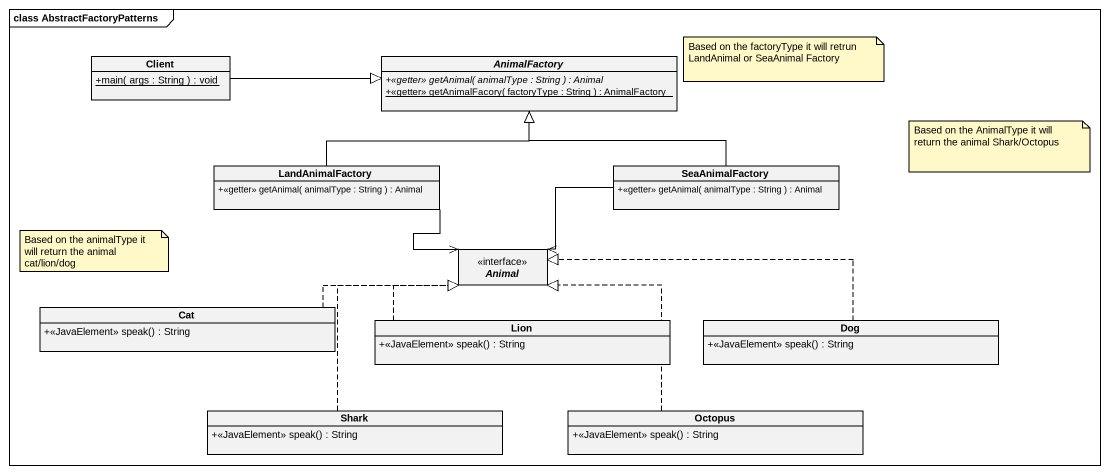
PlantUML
@startuml
mainframe class AbstractFactoryPatterns
hide circle
hide empty members
skinparam classAttributeIconSize 0
class Client {
  {static} +main( args : String ) : void
}
abstract class AnimalFactory {
  {abstract} +<<getter>> getAnimal( animalType : String ) : Animal
  {static} +<<getter>> getAnimalFacory( factoryType : String ) : AnimalFactory
}
class LandAnimalFactory {
  +<<getter>> getAnimal( animalType : String ) : Animal
}
class SeaAnimalFactory {
  +<<getter>> getAnimal( animalType : String ) : Animal
}
interface Animal
class Cat {
  +<<JavaElement>> speak() : String
}
class Lion {
  +<<JavaElement>> speak() : String
}
class Dog {
  +<<JavaElement>> speak() : String
}
class Shark {
  +<<JavaElement>> speak() : String
}
class Octopus {
  +<<JavaElement>> speak() : String
}
Client -right-|> AnimalFactory
LandAnimalFactory -right-|> AnimalFactory
LandAnimalFactory -right-> Animal
SeaAnimalFactory -left-|> AnimalFactory
SeaAnimalFactory -left-> Animal
Cat .right.|> Animal
Lion .up.|> Animal
Dog .left.|> Animal
Shark .up.|> Animal
Octopus .up.|> Animal
note as N1
  Based on the factoryType it will retrun LandAnimal or SeaAnimal Factory
end note
note as N2
  Based on the AnimalType it will return the animal Shark/Octopus
end note
note as N3
  Based on the animalType it will return the animal cat/lion/dog
end note
@enduml
